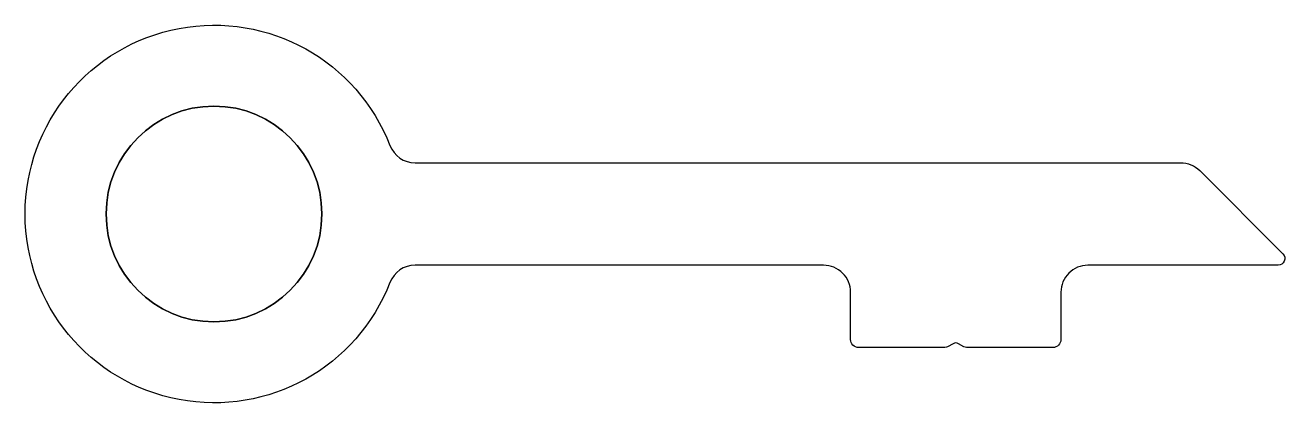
# Model space of a CAD drawing. Header units: millimetres. Extents: x -7 to 39.7, y -7 to 7.
import ezdxf

# ---------------------------------------------------------------- set-up
doc = ezdxf.new("R2010")
doc.units = ezdxf.units.MM
doc.layers.get('0').update_dxf_attribs({"linetype": 'CONTINUOUS'})

msp = doc.modelspace()

# ---------------------------------------------------------------- linework, layer by layer
msp.add_lwpolyline([(6.524, 2.538, 0.309294), (7.456, 1.9), (35.839, 1.9, -0.198912), (36.546, 1.607), (39.627, -1.473, -0.668179), (39.45, -1.9), (32.4, -1.9, 0.414214), (31.4, -2.9), (31.4, -4.65, -0.414214), (31.1, -4.95), (27.9, -4.95, -0.131652), (27.8, -4.923), (27.6, -4.808, 0.267949), (27.4, -4.808), (27.2, -4.923, -0.131652), (27.1, -4.95), (23.9, -4.95, -0.414214), (23.6, -4.65), (23.6, -2.9, 0.414214), (22.6, -1.9), (7.456, -1.9, 0.309294), (6.524, -2.538, -5.32961)], format="xyb", close=True)
msp.add_lwpolyline([(6.524, 2.538, 0.309294), (7.456, 1.9), (35.839, 1.9, -0.198912), (36.546, 1.607), (39.627, -1.473, -0.668179), (39.45, -1.9), (32.4, -1.9, 0.414214), (31.4, -2.9), (31.4, -4.65, -0.414214), (31.1, -4.95), (27.9, -4.95, -0.131652), (27.8, -4.923), (27.6, -4.808, 0.267949), (27.4, -4.808), (27.2, -4.923, -0.131652), (27.1, -4.95), (23.9, -4.95, -0.414214), (23.6, -4.65), (23.6, -2.9, 0.414214), (22.6, -1.9), (7.456, -1.9, 0.309294), (6.524, -2.538, -5.32961)], format="xyb", close=True)
at = {"extrusion": (0, 0, -1)}
msp.add_circle((0, 0), 4, dxfattribs=at)
msp.add_circle((0, 0), 4)

doc.saveas('drawing.dxf')
